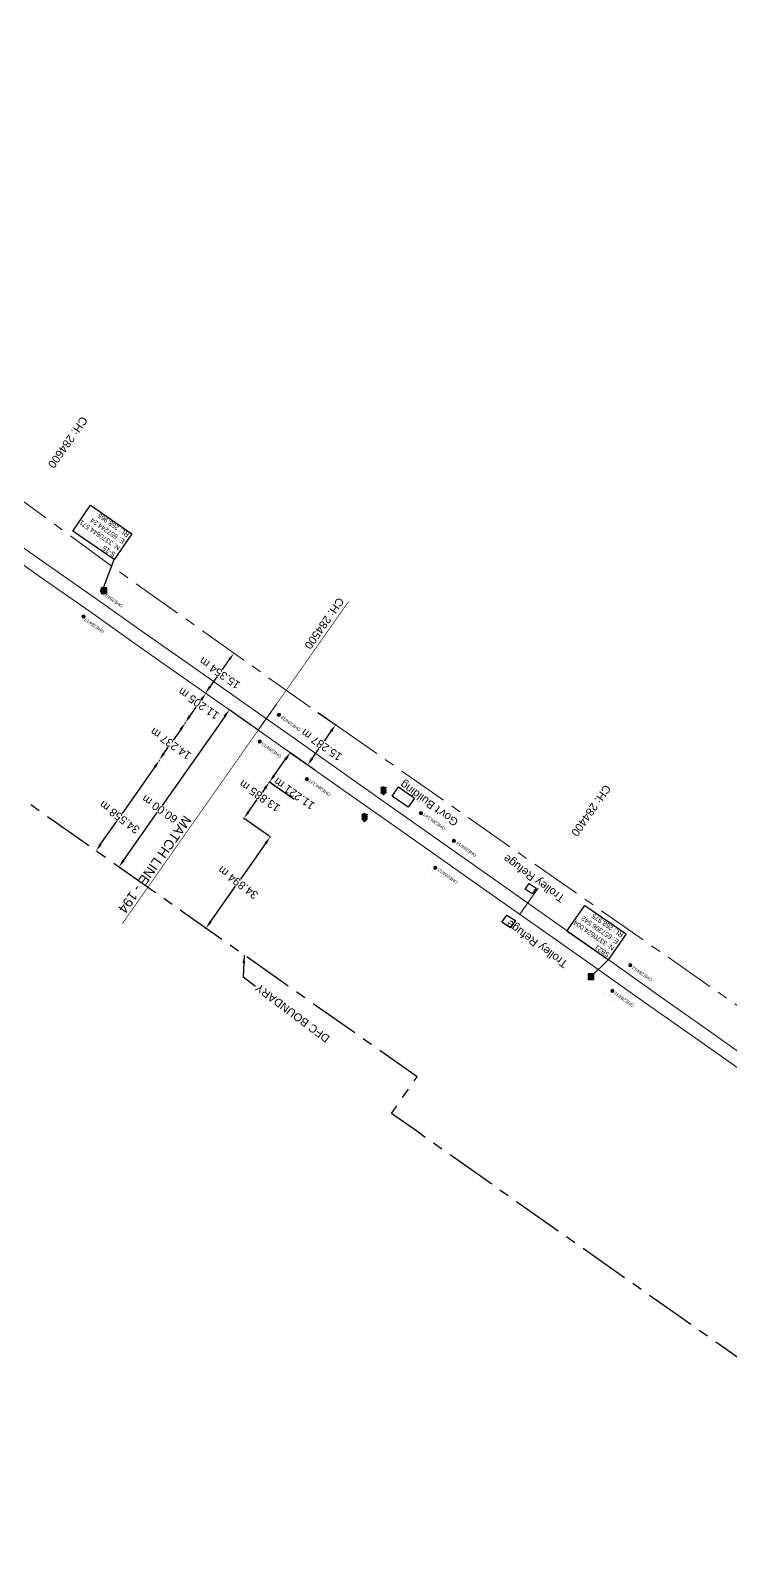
# Model space of a CAD drawing. Header units: metres. Extents: x 646303 to 662875, y 3366650 to 3378730.
# Drawn here: x 657221.2 to 657440.2, y 3370345 to 3370819.6 of the extents above; entities that cross this region are included whole.
import ezdxf
from ezdxf.enums import TextEntityAlignment as Align

# ---------------------------------------------------------------- set-up
doc = ezdxf.new("R2010")
doc.units = ezdxf.units.M
doc.header["$MEASUREMENT"] = 0
doc.header["$PDMODE"] = 3
doc.header["$PDSIZE"] = 0.5
doc.linetypes.add('CENTER', pattern=[50.8, 31.75, -6.35, 6.35, -6.35])
doc.linetypes.add('PHANTOM2', pattern=[1.25, 0.625, -0.125, 0.125, -0.125, 0.125, -0.125])
for name, color, linetype in [('Bench_Mark', 7, 'Continuous'), ('DFCC Boundary', 6, 'CENTER'), ('Dimension', 10, 'Continuous'), ('GOVT_BUILDING', 251, 'Continuous'), ('MATCH LINE', 7, 'Continuous'), ('Side Details', 251, 'Continuous'), ('SIGNAL_POST', 8, 'Continuous'), ('STYLEREMARK', 251, 'Continuous'), ('TROLLEY_STAND', 7, 'Continuous')]:
    doc.layers.add(name, color=color, linetype=linetype)
for name, color, linetype, lineweight in [('BOUNDARY DIMENTION', 10, 'Continuous', 0), ('Existing Chainage', 7, 'Continuous', 0), ('Existing IR Track', 143, 'Continuous', 0), ('Existing Railway Boundary', 7, 'CENTER', 0), ('OHE MAST', 8, 'Continuous', 0), ('OHE MAST TEXT', 8, 'Continuous', 0)]:
    doc.layers.add(name, color=color, linetype=linetype, lineweight=lineweight)
doc.styles.get("Standard").update_dxf_attribs({"font": 'arial.ttf'})
doc.styles.add('Style-Arial', font='arial.ttf')
doc.dimstyles.new('DIM', dxfattribs={"dimtxt": 2.5, "dimasz": 2.5, "dimexe": 0.18, "dimexo": 0.0625, "dimgap": 0.09, "dimtad": 0, "dimtih": 1, "dimtoh": 1, "dimdec": 3, "dimzin": 0, "dimdsep": 46, "dimtxsty": 'Standard', "dimcen": 0.09, "dimadec": 0, "dimazin": 0, "dimtfac": 1, "dimtdec": 3, "dimtofl": 0, "dimtmove": 0, "dimatfit": 3, "dimfxl": 1, "dimtolj": 1, "dimtzin": 0, "dimarcsym": 0})
doc.dimstyles.new('ISO-25', dxfattribs={"dimtxt": 2.5, "dimasz": 2.5, "dimexe": 1.25, "dimexo": 0.625, "dimtad": 1, "dimtxsty": 'Standard', "dimcen": 2.5, "dimadec": 0, "dimazin": 0, "dimtfac": 1, "dimtmove": 0, "dimatfit": 3, "dimfxl": 1, "dimarcsym": 0})

# ---------------------------------------------------------------- blocks, each defined once
blk = doc.blocks.new('SIG')
for color, points in [(1, [(-0.22, 0.42, 0.180295), (-0.01, 0.33, -0.00255), (0.01, 0.33, -0.00255), (0.02, 0.33, 0.180295), (0.23, 0.42, -0.002654), (0.25, 0.44, 0.184495), (0.33, 0.65, 1.000001), (-0.32, 0.65, 0.184495), (-0.24, 0.44, -0.002654)]), (2, [(0.23, -0.23, -0.002654), (0.25, -0.21, 0.184495), (0.33, 0.01, 1.000001), (-0.32, 0.01, 0.184495), (-0.24, -0.21, -0.002654), (-0.22, -0.23, 0.180295), (-0.01, -0.32, -0.00255), (0.01, -0.32, -0.00255), (0.02, -0.32, 0.180295)]), (3, [(0.23, -0.88, -0.002654), (0.25, -0.86, 0.184495), (0.33, -0.64, 1.000001), (-0.32, -0.64, 0.184495), (-0.24, -0.86, -0.002654), (-0.22, -0.88, 0.395599)])]:
    blk.add_hatch(color=color).paths.add_polyline_path(points)
for p, q in [((-0.31, 0.98), (-0.32, -0.9)), ((0.33, -0.9), (0.32, 0.98))]:
    blk.add_line(p, q)
for points in [[(-0.31, 0.98), (-0.81, 0.98, 0.198758), (-0.42, 0.41, 0.003814), (-0.31, 0.39, 0.003814)], [(-0.31, 0.33), (-0.81, 0.33, 0.198758), (-0.42, -0.23, 0.003727), (-0.32, -0.26, 0.003727)], [(0.32, 0.98), (0.82, 0.98, -0.198758), (0.44, 0.41, -0.003814), (0.32, 0.39, -0.003814)], [(0.32, 0.33), (0.82, 0.33, -0.198758), (0.44, -0.23, -0.003727), (0.33, -0.26, -0.003727)], [(-0.32, -0.32), (-0.81, -0.32, 0.198758), (-0.42, -0.88, 0.003639), (-0.32, -0.9)], [(0.33, -0.32), (0.82, -0.32, -0.198758), (0.44, -0.88, -0.003639), (0.33, -0.9)]]:
    blk.add_lwpolyline(points, format="xyb")
for centre, radius, start, end in [((0.01, 0.91), 0.324, 12.4049, 167.5951), ((0.01, 0.81), 0.357, 27.7578, 152.2422), ((0.01, -0.9), 0.324, 181.4572, 358.5428)]:
    blk.add_arc(centre, radius, start, end)
blk = doc.blocks.new('OHE MAST')
h = blk.add_hatch(color=256)
edge = h.paths.add_edge_path()
edge.add_arc((0, 0), 0.514, 0, 360)
at = {"const_width": 0.01, "flags": 128}
for points in [[(1.5, 3.5), (1.5, 2), (-1.5, 2), (-1.5, 3.5)], [(0, 2), (0, 0)]]:
    blk.add_lwpolyline(points, dxfattribs=at)
blk.add_circle((0, 0), 0.514)
blk = doc.blocks.new('*D1644')
at = {"layer": 'Defpoints', "color": 0, "transparency": 16777216}
for p in [(657295.98, 3370584.76), (657303.81, 3370579.26), (657295.82, 3370567.9)]:
    blk.add_point(p, dxfattribs=at)
at = {"layer": 'Dimension', "color": 0, "lineweight": -2, "transparency": 16777216}
for p, q in [((657303.75, 3370579.29), (657295.83, 3370584.87)), ((657289.43, 3370575.45), (657292.14, 3370579.3)), ((657294.54, 3370582.72), (657293.71, 3370581.54)), ((657295.77, 3370567.94), (657287.84, 3370573.51))]:
    blk.add_line(p, q, dxfattribs=at)
at = {"layer": 'Dimension', "color": 0, "transparency": 16777216}
for points in [[(657294.2, 3370582.96), (657294.88, 3370582.48), (657295.98, 3370584.76)], [(657289.09, 3370575.69), (657289.77, 3370575.21), (657287.99, 3370573.41)]]:
    blk.add_solid(points, dxfattribs=at)
at = {"layer": 'Dimension', "color": 0, "lineweight": 0, "transparency": 16777216, "insert": (657292.92, 3370580.42), "char_height": 2.5, "attachment_point": 5, "rotation": 145}
blk.add_mtext('\\A1;13.885 m', dxfattribs=at)
blk = doc.blocks.new('*D1645')
at = {"layer": 'Defpoints', "color": 0, "transparency": 16777216}
for p in [(657302.46, 3370593.92), (657310.26, 3370588.44), (657303.81, 3370579.26)]:
    blk.add_point(p, dxfattribs=at)
at = {"layer": 'Dimension', "color": 0, "lineweight": -2, "transparency": 16777216}
for p, q in [((657310.21, 3370588.47), (657302.31, 3370594.03)), ((657297.44, 3370586.79), (657301.02, 3370591.88)), ((657303.75, 3370579.29), (657295.86, 3370584.85))]:
    blk.add_line(p, q, dxfattribs=at)
at = {"layer": 'Dimension', "color": 0, "transparency": 16777216}
for points in [[(657300.68, 3370592.12), (657301.36, 3370591.64), (657302.46, 3370593.92)], [(657297.1, 3370587.03), (657297.78, 3370586.55), (657296, 3370584.74)]]:
    blk.add_solid(points, dxfattribs=at)
at = {"layer": 'Dimension', "color": 0, "lineweight": 0, "transparency": 16777216, "insert": (657303.75, 3370581.1), "char_height": 2.5, "attachment_point": 5, "rotation": 145}
blk.add_mtext('\\A1;11.221 m', dxfattribs=at)
blk = doc.blocks.new('*D1646')
at = {"layer": 'Defpoints', "color": 0, "transparency": 16777216}
for p in [(657269.66, 3370603.28), (657269.69, 3370603.26), (657261.47, 3370591.63)]:
    blk.add_point(p, dxfattribs=at)
at = {"layer": 'Dimension', "color": 0, "lineweight": -2, "transparency": 16777216}
for p, q in [((657269.71, 3370603.24), (657269.83, 3370603.15)), ((657268.25, 3370601.21), (657265.9, 3370597.88)), ((657262.93, 3370593.66), (657264.33, 3370595.64)), ((657261.52, 3370591.6), (657261.64, 3370591.51))]:
    blk.add_line(p, q, dxfattribs=at)
at = {"layer": 'Dimension', "color": 0, "transparency": 16777216}
for points in [[(657267.91, 3370601.45), (657268.59, 3370600.97), (657269.69, 3370603.26)], [(657262.59, 3370593.9), (657263.28, 3370593.42), (657261.5, 3370591.61)]]:
    blk.add_solid(points, dxfattribs=at)
at = {"layer": 'Dimension', "color": 0, "lineweight": 0, "transparency": 16777216, "insert": (657265.12, 3370596.76), "char_height": 2.5, "attachment_point": 5, "rotation": 145}
blk.add_mtext('\\A1;14.237 m', dxfattribs=at)
blk = doc.blocks.new('*D1647')
at = {"layer": 'Defpoints', "color": 0, "transparency": 16777216}
for p in [(657276.07, 3370612.47), (657276.11, 3370612.44), (657269.66, 3370603.28)]:
    blk.add_point(p, dxfattribs=at)
at = {"layer": 'Dimension', "color": 0, "lineweight": -2, "transparency": 16777216}
for p, q in [((657276.05, 3370612.48), (657275.92, 3370612.57)), ((657271.06, 3370605.35), (657273.04, 3370608.16)), ((657274.63, 3370610.42), (657274.61, 3370610.39)), ((657269.61, 3370603.31), (657269.48, 3370603.4))]:
    blk.add_line(p, q, dxfattribs=at)
at = {"layer": 'Dimension', "color": 0, "transparency": 16777216}
for points in [[(657274.29, 3370610.66), (657274.97, 3370610.18), (657276.07, 3370612.47)], [(657270.72, 3370605.59), (657271.41, 3370605.11), (657269.63, 3370603.3)]]:
    blk.add_solid(points, dxfattribs=at)
at = {"layer": 'Dimension', "color": 0, "lineweight": 0, "transparency": 16777216, "insert": (657273.83, 3370609.28), "char_height": 2.5, "attachment_point": 5, "rotation": 145}
blk.add_mtext('\\A1;11.205 m', dxfattribs=at)
blk = doc.blocks.new('*D1718')
at = {"layer": 'Defpoints', "color": 0, "linetype": 'ByBlock', "ltscale": 0.5, "transparency": 16777216}
for p in [(657311.07, 3370606.56), (657316.65, 3370602.66), (657302.31, 3370594.03)]:
    blk.add_point(p, dxfattribs=at)
at = {"layer": 'Existing Railway Boundary', "color": 0, "linetype": 'ByBlock', "lineweight": -2, "ltscale": 0.5, "transparency": 16777216}
for p, q in [((657311.12, 3370606.52), (657316.8, 3370602.55)), ((657315.22, 3370600.61), (657313.05, 3370597.51)), ((657302.36, 3370593.99), (657308.04, 3370590.02)), ((657309.32, 3370592.17), (657311.48, 3370595.27))]:
    blk.add_line(p, q, dxfattribs=at)
at = {"layer": 'Existing Railway Boundary', "color": 0, "linetype": 'ByBlock', "ltscale": 0.5, "transparency": 16777216}
for points in [[(657314.88, 3370600.84), (657315.56, 3370600.37), (657316.65, 3370602.66)], [(657308.98, 3370592.41), (657309.67, 3370591.94), (657307.89, 3370590.12)]]:
    blk.add_solid(points, dxfattribs=at)
at = {"layer": 'Existing Railway Boundary', "color": 0, "linetype": 'ByBlock', "ltscale": 0.5, "transparency": 16777216, "insert": (657312.27, 3370596.39), "char_height": 2.5, "attachment_point": 5, "rotation": 145}
blk.add_mtext('\\A1;15.287 m', dxfattribs=at)
blk = doc.blocks.new('*D1719')
at = {"layer": 'Defpoints', "color": 0, "linetype": 'ByBlock', "ltscale": 0.5, "transparency": 16777216}
for p in [(657284.87, 3370625.05), (657284.87, 3370625.05), (657275.99, 3370612.53)]:
    blk.add_point(p, dxfattribs=at)
at = {"layer": 'Existing Railway Boundary', "color": 0, "linetype": 'ByBlock', "lineweight": -2, "ltscale": 0.5, "transparency": 16777216}
for p, q in [((657283.42, 3370623.01), (657281.22, 3370619.9)), ((657284.92, 3370625.01), (657285.01, 3370624.95)), ((657277.43, 3370614.56), (657279.64, 3370617.67)), ((657276.04, 3370612.49), (657276.14, 3370612.42))]:
    blk.add_line(p, q, dxfattribs=at)
at = {"layer": 'Existing Railway Boundary', "color": 0, "linetype": 'ByBlock', "ltscale": 0.5, "transparency": 16777216}
for points in [[(657283.08, 3370623.25), (657283.76, 3370622.77), (657284.87, 3370625.05)], [(657277.09, 3370614.81), (657277.77, 3370614.32), (657275.99, 3370612.53)]]:
    blk.add_solid(points, dxfattribs=at)
at = {"layer": 'Existing Railway Boundary', "color": 0, "linetype": 'ByBlock', "ltscale": 0.5, "transparency": 16777216, "insert": (657280.43, 3370618.79), "char_height": 2.5, "attachment_point": 5, "rotation": 145}
blk.add_mtext('\\A1;15.354 m', dxfattribs=at)
blk = doc.blocks.new('*D1461')
at = {"layer": 'BOUNDARY DIMENTION', "color": 0, "lineweight": -2, "transparency": 16777216}
for p, q in [((662244.85, 3367095.44), (662244.16, 3367095.87)), ((662242.98, 3367093.66), (662239.54, 3367088.19)), ((662233.82, 3367079.1), (662238.08, 3367085.88)), ((662233.03, 3367076.64), (662232.33, 3367077.07))]:
    blk.add_line(p, q, dxfattribs=at)
at = {"layer": 'BOUNDARY DIMENTION', "color": 0, "transparency": 16777216}
for points in [[(662242.62, 3367093.88), (662243.33, 3367093.44), (662244.31, 3367095.78)], [(662233.46, 3367079.32), (662234.17, 3367078.87), (662232.49, 3367076.98)]]:
    blk.add_solid(points, dxfattribs=at)
at = {"layer": 'Defpoints', "color": 0, "linetype": 'Continuous', "ltscale": 0.5, "transparency": 16777216}
for p in [(647418.1, 3377902.15), (647420.31, 3377900.52), (647398.68, 3377871.33)]:
    blk.add_point(p, dxfattribs=at)
at = {"layer": 'Defpoints', "color": 0, "transparency": 16777216}
for p in [(662244.31, 3367095.78), (662244.9, 3367095.41), (662233.08, 3367076.61)]:
    blk.add_point(p, dxfattribs=at)
at = {"layer": 'DFCC Boundary', "color": 0, "linetype": 'Continuous', "lineweight": -2, "ltscale": 0.5, "transparency": 16777216}
for p, q in [((647420.26, 3377900.55), (647417.96, 3377902.26)), ((647416.61, 3377900.14), (647413.17, 3377895.5)), ((647397.96, 3377874.97), (647411.54, 3377893.3)), ((647398.63, 3377871.36), (647396.32, 3377873.07))]:
    blk.add_line(p, q, dxfattribs=at)
at = {"layer": 'DFCC Boundary', "color": 0, "linetype": 'Continuous', "ltscale": 0.5, "transparency": 16777216}
for points in [[(647416.28, 3377900.39), (647416.95, 3377899.9), (647418.1, 3377902.15)], [(647397.62, 3377875.22), (647398.29, 3377874.72), (647396.47, 3377872.96)]]:
    blk.add_solid(points, dxfattribs=at)
at = {"layer": 'BOUNDARY DIMENTION', "color": 0, "transparency": 16777216, "insert": (662238.81, 3367087.03), "char_height": 2.5, "attachment_point": 5, "rotation": 145}
blk.add_mtext('\\A1;22.208 m', dxfattribs=at)
at = {"layer": 'DFCC Boundary', "color": 0, "linetype": 'Continuous', "ltscale": 0.5, "transparency": 16777216, "insert": (647412.36, 3377894.4), "char_height": 2.5, "attachment_point": 5, "rotation": 145}
blk.add_mtext('\\A1;36.332 m', dxfattribs=at)
blk = doc.blocks.new('*D1462')
at = {"layer": 'BOUNDARY DIMENTION', "color": 0, "lineweight": -2, "transparency": 16777216}
for p, q in [((662549.11, 3366886.35), (662541.43, 3366875.79)), ((662551.8, 3366887.49), (662550.44, 3366888.48)), ((662534.84, 3366866.73), (662539.82, 3366873.58)), ((662534.58, 3366863.83), (662533.22, 3366864.82))]:
    blk.add_line(p, q, dxfattribs=at)
at = {"layer": 'BOUNDARY DIMENTION', "color": 0, "transparency": 16777216}
for points in [[(662548.78, 3366886.6), (662549.45, 3366886.11), (662550.58, 3366888.38)], [(662534.5, 3366866.98), (662535.18, 3366866.49), (662533.37, 3366864.71)]]:
    blk.add_solid(points, dxfattribs=at)
at = {"layer": 'Defpoints', "color": 0, "linetype": 'Continuous', "ltscale": 0.5, "transparency": 16777216}
for p in [(647247.45, 3378028.49), (647249.19, 3378027.21), (647225.93, 3377999.21)]:
    blk.add_point(p, dxfattribs=at)
at = {"layer": 'Defpoints', "color": 0, "transparency": 16777216}
for p in [(662551.85, 3366887.45), (662533.37, 3366864.71), (662534.63, 3366863.79)]:
    blk.add_point(p, dxfattribs=at)
at = {"layer": 'DFCC Boundary', "color": 0, "linetype": 'Continuous', "lineweight": -2, "ltscale": 0.5, "transparency": 16777216}
for p, q in [((647247.71, 3378025.19), (647242.02, 3378017.45)), ((647247.5, 3378028.45), (647249.34, 3378027.1)), ((647229.16, 3377999.94), (647240.4, 3378015.24)), ((647225.98, 3377999.17), (647227.82, 3377997.82))]:
    blk.add_line(p, q, dxfattribs=at)
at = {"layer": 'DFCC Boundary', "color": 0, "linetype": 'Continuous', "ltscale": 0.5, "transparency": 16777216}
for points in [[(647247.37, 3378025.44), (647248.05, 3378024.94), (647249.19, 3378027.21)], [(647228.82, 3378000.19), (647229.49, 3377999.7), (647227.68, 3377997.93)]]:
    blk.add_solid(points, dxfattribs=at)
at = {"layer": 'BOUNDARY DIMENTION', "color": 0, "transparency": 16777216, "insert": (662540.62, 3366874.68), "char_height": 2.5, "attachment_point": 5, "rotation": 145}
blk.add_mtext('\\A1;29.264 m', dxfattribs=at)
at = {"layer": 'DFCC Boundary', "color": 0, "linetype": 'Continuous', "ltscale": 0.5, "transparency": 16777216, "insert": (647241.21, 3378016.35), "char_height": 2.5, "attachment_point": 5, "rotation": 145}
blk.add_mtext('\\A1;36.332 m', dxfattribs=at)
blk = doc.blocks.new('*D1463')
at = {"layer": 'BOUNDARY DIMENTION', "color": 0, "lineweight": -2, "transparency": 16777216}
for p, q in [((662172.2, 3367138.17), (662169.01, 3367133.1)), ((662172.51, 3367140.93), (662173.68, 3367140.19)), ((662164.89, 3367126.55), (662167.55, 3367130.78)), ((662162.55, 3367125.07), (662163.71, 3367124.34))]:
    blk.add_line(p, q, dxfattribs=at)
at = {"layer": 'BOUNDARY DIMENTION', "color": 0, "transparency": 16777216}
for points in [[(662171.85, 3367138.39), (662172.55, 3367137.95), (662173.53, 3367140.29)], [(662164.54, 3367126.77), (662165.24, 3367126.33), (662163.56, 3367124.44)]]:
    blk.add_solid(points, dxfattribs=at)
at = {"layer": 'Defpoints', "color": 0, "linetype": 'Continuous', "ltscale": 0.5, "transparency": 16777216}
for p in [(647211.24, 3378055.28), (647211.52, 3378055.08), (647189.88, 3378025.9)]:
    blk.add_point(p, dxfattribs=at)
at = {"layer": 'Defpoints', "color": 0, "transparency": 16777216}
for p in [(662172.46, 3367140.96), (662173.53, 3367140.29), (662162.49, 3367125.11)]:
    blk.add_point(p, dxfattribs=at)
at = {"layer": 'DFCC Boundary', "color": 0, "linetype": 'Continuous', "lineweight": -2, "ltscale": 0.5, "transparency": 16777216}
for p, q in [((647211.47, 3378055.12), (647211.1, 3378055.39)), ((647191.09, 3378028.11), (647206.55, 3378048.96)), ((647209.75, 3378053.28), (647208.18, 3378051.16)), ((647189.83, 3378025.93), (647189.46, 3378026.21))]:
    blk.add_line(p, q, dxfattribs=at)
at = {"layer": 'DFCC Boundary', "color": 0, "linetype": 'Continuous', "ltscale": 0.5, "transparency": 16777216}
for points in [[(647209.42, 3378053.52), (647210.09, 3378053.03), (647211.24, 3378055.28)], [(647190.76, 3378028.36), (647191.43, 3378027.86), (647189.6, 3378026.1)]]:
    blk.add_solid(points, dxfattribs=at)
at = {"layer": 'BOUNDARY DIMENTION', "color": 0, "transparency": 16777216, "insert": (662168.28, 3367131.94), "char_height": 2.5, "attachment_point": 5, "rotation": 145}
blk.add_mtext('\\A1;18.726 m', dxfattribs=at)
at = {"layer": 'DFCC Boundary', "color": 0, "linetype": 'Continuous', "ltscale": 0.5, "transparency": 16777216, "insert": (647207.37, 3378050.06), "char_height": 2.5, "attachment_point": 5, "rotation": 145}
blk.add_mtext('\\A1;36.332 m', dxfattribs=at)
blk = doc.blocks.new('*D1904')
at = {"layer": 'BOUNDARY DIMENTION', "color": 0, "lineweight": -2, "transparency": 16777216}
for p, q in [((657294.77, 3370565.58), (657286.96, 3370554.47)), ((657295.87, 3370567.86), (657296.35, 3370567.52)), ((657277.57, 3370541.13), (657285.38, 3370552.24)), ((657275.8, 3370539.32), (657276.28, 3370538.98))]:
    blk.add_line(p, q, dxfattribs=at)
at = {"layer": 'BOUNDARY DIMENTION', "color": 0, "transparency": 16777216}
for points in [[(657294.43, 3370565.82), (657295.11, 3370565.34), (657296.21, 3370567.63)], [(657277.23, 3370541.37), (657277.91, 3370540.89), (657276.13, 3370539.08)]]:
    blk.add_solid(points, dxfattribs=at)
at = {"layer": 'Defpoints', "color": 0, "transparency": 16777216}
for p in [(657295.82, 3370567.9), (657275.74, 3370539.36), (657276.13, 3370539.08)]:
    blk.add_point(p, dxfattribs=at)
at = {"layer": 'BOUNDARY DIMENTION', "color": 0, "transparency": 16777216, "insert": (657286.17, 3370553.36), "char_height": 2.5, "attachment_point": 5, "rotation": 143}
blk.add_mtext('\\A1;34.894 m', dxfattribs=at)
blk = doc.blocks.new('*D1905')
at = {"layer": 'BOUNDARY DIMENTION', "color": 0, "lineweight": -2, "transparency": 16777216}
for p, q in [((657260.16, 3370589.5), (657249.9, 3370574.9)), ((657261.52, 3370591.6), (657261.75, 3370591.44)), ((657243.16, 3370565.31), (657248.33, 3370572.66)), ((657241.65, 3370563.32), (657241.87, 3370563.16))]:
    blk.add_line(p, q, dxfattribs=at)
at = {"layer": 'BOUNDARY DIMENTION', "color": 0, "transparency": 16777216}
for points in [[(657259.82, 3370589.74), (657260.5, 3370589.26), (657261.6, 3370591.54)], [(657242.82, 3370565.55), (657243.51, 3370565.07), (657241.73, 3370563.27)]]:
    blk.add_solid(points, dxfattribs=at)
at = {"layer": 'Defpoints', "color": 0, "transparency": 16777216}
for p in [(657261.47, 3370591.63), (657241.6, 3370563.36), (657241.73, 3370563.27)]:
    blk.add_point(p, dxfattribs=at)
at = {"layer": 'BOUNDARY DIMENTION', "color": 0, "transparency": 16777216, "insert": (657249.11, 3370573.78), "char_height": 2.5, "attachment_point": 5, "rotation": 143}
blk.add_mtext('\\A1;34.558 m', dxfattribs=at)
blk = doc.blocks.new('*D1883')
at = {"layer": 'Defpoints', "color": 0, "linetype": 'Continuous', "ltscale": 0.5, "transparency": 16777216}
for p in [(657283.42, 3370607.3), (657292.45, 3370600.95), (657257.95, 3370551.86)]:
    blk.add_point(p, dxfattribs=at)
at = {"layer": 'DFCC Boundary', "color": 0, "linetype": 'Continuous', "lineweight": -2, "ltscale": 0.5, "transparency": 16777216}
for p, q in [((657292.4, 3370600.99), (657283.27, 3370607.41)), ((657281.98, 3370605.26), (657262.45, 3370577.47)), ((657250.35, 3370560.26), (657260.88, 3370575.24)), ((657257.9, 3370551.9), (657248.77, 3370558.32))]:
    blk.add_line(p, q, dxfattribs=at)
at = {"layer": 'DFCC Boundary', "color": 0, "linetype": 'Continuous', "ltscale": 0.5, "transparency": 16777216}
for points in [[(657281.64, 3370605.5), (657282.32, 3370605.02), (657283.42, 3370607.3)], [(657250.01, 3370560.5), (657250.7, 3370560.02), (657248.92, 3370558.22)]]:
    blk.add_solid(points, dxfattribs=at)
at = {"layer": 'DFCC Boundary', "color": 0, "linetype": 'Continuous', "ltscale": 0.5, "transparency": 16777216, "insert": (657261.67, 3370576.35), "char_height": 2.5, "attachment_point": 5, "rotation": 145}
blk.add_mtext('\\A1;60.00 m', dxfattribs=at)
blk = doc.blocks.new('BM')
blk.add_hatch(color=256).paths.add_polyline_path([(-0.88, 0.88), (-0.88, -0.88), (0.88, -0.88), (0.88, 0.88)])
for p, q in [((0.88, 0.88), (-0.88, 0.88)), ((-0.88, 0.88), (-0.88, -0.88)), ((0.88, -0.88), (0.88, 0.88)), ((-0.88, -0.88), (0.88, -0.88))]:
    blk.add_line(p, q)

msp = doc.modelspace()

# ---------------------------------------------------------------- linework, layer by layer
at = {"layer": 'DFCC Boundary', "ltscale": 0.5, "flags": 128}
msp.add_lwpolyline([(662565.6431, 3366842.0459), (662548.217, 3366854.2838), (662532.9064, 3366864.9999), (662517.5595, 3366875.7415), (662503.9915, 3366885.2805), (662490.4749, 3366894.7833), (662474.3945, 3366906.0736), (662458.24, 3366917.4159), (662441.4584, 3366929.1606), (662424.5366, 3366941.0035), (662407.7649, 3366952.7786), (662401.9048, 3366956.8928), (662320.9687, 3367015.5234), (662173.0911, 3367118.297), (662018.0169, 3367217.942), (662022.9408, 3367225.2355), (661945.6773, 3367280.5926), (661744.5178, 3367412.7853), (661728.4159, 3367389.8783), (661409.5023, 3367613.7762), (661431.3001, 3367645.1669), (661427.7408, 3367647.6718), (661418.8583, 3367653.9104), (661409.9095, 3367660.1956), (661395.2505, 3367670.5394), (661384.8196, 3367677.9127), (661375.1078, 3367684.7268), (661367.5374, 3367690.0517), (661358.0886, 3367696.6907), (661348.6239, 3367703.3322), (661344.5162, 3367706.2202), (661344.9668, 3367706.8618), (661335.3627, 3367713.6144), (661327.3851, 3367719.2077), (661318.2791, 3367725.5812), (661309.8813, 3367731.4842), (661284.4315, 3367749.4044), (661267.3402, 3367761.4491), (661243.4783, 3367778.4888), (661216.7453, 3367741.0546), (661213.241, 3367743.5572), (661195.5836, 3367756.6071), (661177.9702, 3367769.626), (661156.4467, 3367785.8356), (661148.0607, 3367792.1995), (661133.6905, 3367803.0041), (661119.5191, 3367813.6733), (661105.6946, 3367823.9215), (661093.9054, 3367832.6241), (661077.5228, 3367844.5054), (661061.2799, 3367856.285), (661045.32, 3367867.5775), (661029.0726, 3367879.0734), (661013.2584, 3367890.1762), (660997.2782, 3367901.3956), (660980.9788, 3367912.8451), (660964.6327, 3367924.3276), (660947.3461, 3367936.4864), (660930.1333, 3367948.5934), (660912.5707, 3367960.9093), (660894.9306, 3367973.2796), (660877.6422, 3367985.4277), (660860.2634, 3367997.6393), (660842.9781, 3368009.8166), (660825.4983, 3368022.131), (660811.339, 3368032.2028), (660797.4119, 3368042.1094), (660782.5128, 3368052.5993), (660767.4808, 3368063.1827), (660751.0012, 3368074.7254), (660734.3125, 3368086.4147), (660719.3275, 3368096.9585), (660704.3795, 3368107.4761), (660688.7093, 3368118.477), (660672.9397, 3368129.5475), (660655.797, 3368141.5941), (660638.5652, 3368153.7032), (660622.8618, 3368164.7374), (660607.1396, 3368175.7847), (660591.9852, 3368186.3839), (660576.7315, 3368197.0526), (660560.3095, 3368208.6108), (660544.116, 3368220.0082), (660528.3397, 3368231.0748), (660512.5414, 3368242.1568), (660497.4509, 3368252.7533), (660482.4222, 3368263.3065), (660466.968, 3368274.1704), (660451.6169, 3368284.9618), (660435.5277, 3368296.2674), (660419.4587, 3368307.5588), (660403.2343, 3368318.9753), (660387.0692, 3368330.3501), (660371.9016, 3368340.9863), (660362.0092, 3368347.9233), (660341.7308, 3368362.192), (660326.8725, 3368372.6492), (660312.0627, 3368383.0453), (660297.0115, 3368393.6109), (660281.2321, 3368404.7091), (660265.4328, 3368415.8212), (660253.8818, 3368423.9326), (660242.0763, 3368432.2231), (660226.6332, 3368443.1155), (660211.0272, 3368454.1226), (660195.2302, 3368465.2236), (660179.3654, 3368476.3723), (660162.5154, 3368488.1794), (660145.4635, 3368500.1281), (660129.3603, 3368511.4565), (660113.1961, 3368522.8278), (660097.2382, 3368534.0507), (660081.2523, 3368545.2932), (660064.458, 3368557.1251), (660047.7677, 3368568.8837), (660032.4691, 3368579.6352), (660017.2758, 3368590.3126), (660000.1632, 3368602.3052), (659983.0731, 3368614.282), (659967.2319, 3368625.4031), (659951.3427, 3368636.5582), (659932.0647, 3368650.1756), (659913.1258, 3368663.5536), (659898.2493, 3368674.0163), (659881.7667, 3368685.6055), (659866.0047, 3368696.7435), (659850.3373, 3368707.8146), (659834.6333, 3368718.8575), (659818.6461, 3368730.0995), (659804.3398, 3368740.181), (659789.9481, 3368750.3227), (659772.9194, 3368762.3136), (659755.8766, 3368774.3145), (659741.0752, 3368784.7603), (659726.3396, 3368795.1596), (659712.011, 3368805.2432), (659697.6029, 3368815.3827), (659684.3535, 3368824.7302), (659671.1528, 3368834.0432), (659654.2885, 3368845.8933), (659636.8714, 3368858.1319), (659622.1467, 3368868.7872), (659608.2832, 3368878.8192), (659592.7424, 3368889.7844), (659576.9096, 3368900.9551), (659562.5868, 3368911.0537), (659553.5917, 3368917.3959), (659534.7433, 3368930.6917), (659521.2685, 3368940.2021), (659508.0292, 3368949.5538), (659494.8098, 3368958.8914), (659481.3273, 3368968.4018), (659467.9498, 3368977.8382), (659454.4923, 3368987.2582), (659440.7837, 3368996.854), (659425.5597, 3369007.614), (659410.0492, 3369018.5753), (659397.5675, 3369027.3641), (659384.5623, 3369036.5214), (659370.5054, 3369046.4276), (659356.4132, 3369056.3585), (659342.3201, 3369066.3092), (659331.8447, 3369073.7055), (659314.7098, 3369085.825), (659301.2296, 3369095.3614), (659287.1805, 3369105.2924), (659273.0852, 3369115.2561), (659259.8762, 3369124.5882), (659246.575, 3369133.9855), (659233.3676, 3369143.319), (659220.1207, 3369152.6803), (659206.3404, 3369162.3938), (659192.4106, 3369172.2127), (659178.3672, 3369182.1367), (659164.3785, 3369192.022), (659162.9385, 3369193.0388), (659183.6795, 3369222.4635), (659172.119, 3369230.6258), (659159.1298, 3369239.7969), (659148.6068, 3369247.2055), (659138.0069, 3369254.6684), (659119.1994, 3369267.9214), (659100.365, 3369281.1933), (659085.533, 3369291.6533), (659070.676, 3369302.1309), (659061.4534, 3369308.6334), (659052.1019, 3369315.2268), (659038.8969, 3369324.5617), (659025.7603, 3369333.8483), (659012.2746, 3369343.3047), (659000.2935, 3369351.7058), (658985.7542, 3369361.9126), (658972.701, 3369371.0824), (658959.9309, 3369380.1093), (658947.2513, 3369389.0721), (658932.3759, 3369399.5827), (658921.8345, 3369407.031), (658905.9406, 3369418.2511), (658894.3687, 3369426.4196), (658881.1048, 3369435.7663), (658867.8714, 3369445.0915), (658853.3089, 3369455.3761), (658838.9326, 3369465.5292), (658823.5657, 3369476.1988), (658807.8953, 3369487.0791), (658792.9935, 3369497.6726), (658789.1301, 3369500.4191), (658764.5252, 3369517.7675), (658750.6615, 3369527.5465), (658735.8772, 3369537.9899), (658721.0329, 3369548.4756), (658706.8044, 3369558.4963), (658692.4812, 3369568.5836), (658679.0099, 3369578.0951), (658665.5152, 3369587.6232), (658651.2818, 3369597.6569), (658636.9905, 3369607.7316), (658622.1701, 3369618.1873), (658607.4224, 3369628.5918), (658593.6263, 3369638.3112), (658579.8399, 3369648.0238), (658566.1309, 3369657.6871), (658552.3621, 3369667.3926), (658537.8692, 3369677.626), (658523.3279, 3369687.8934), (658509.6438, 3369697.5459), (658495.8531, 3369707.2734), (658481.9269, 3369717.1048), (658467.9459, 3369726.9748), (658454.4251, 3369736.5125), (658440.9599, 3369746.011), (658427.1565, 3369755.7285), (658413.3787, 3369765.428), (658398.646, 3369775.8103), (658383.9067, 3369786.1972), (658371.4552, 3369794.9743), (658359.0483, 3369803.72), (658345.546, 3369813.2195), (658332.0048, 3369822.7464), (658318.5168, 3369832.2514), (658305.0219, 3369841.7615), (658291.2617, 3369851.4373), (658277.4987, 3369861.115), (658264.1625, 3369870.4871), (658250.7424, 3369879.918), (658237.5823, 3369889.1736), (658224.3865, 3369898.4543), (658209.4318, 3369909.0033), (658194.5636, 3369919.4914), (658180.151, 3369929.6325), (658165.7287, 3369939.7804), (658156.9292, 3369945.9856), (658133.9487, 3369962.1448), (658109.9616, 3369979.0407), (658086.1386, 3369995.8212), (658069.4823, 3370007.553), (658052.6981, 3370019.3752), (658033.9581, 3370032.6043), (658015.0826, 3370045.9289), (657994.939, 3370060.1316), (657974.6985, 3370074.4026), (657960.2252, 3370084.5842), (657945.643, 3370094.8424), (657928.629, 3370106.7917), (657911.5911, 3370118.7415), (657890.9691, 3370133.2895), (657870.7134, 3370147.5792), (657850.3966, 3370161.8284), (657830.1146, 3370176.0529), (657812.1714, 3370188.7253), (657794.2418, 3370201.388), (657775.9501, 3370214.2546), (657757.6685, 3370227.1142), (657736.4935, 3370242.019), (657715.8063, 3370256.5806), (657697.09, 3370269.7238), (657676.8418, 3370283.9453), (657670.0518, 3370288.7482), (657661.5164, 3370294.7857), (657642.367, 3370308.2307), (657623.1765, 3370321.7045), (657605.0199, 3370334.4839), (657586.8248, 3370347.2905), (657568.2781, 3370360.3555), (657549.69, 3370373.4497), (657534.1551, 3370384.3835), (657518.595, 3370395.335), (657503.5822, 3370405.9238), (657488.6113, 3370416.483), (657477.4694, 3370424.3177), (657456.7199, 3370394.899), (657452.1854, 3370398.0875), (657436.4649, 3370409.1418), (657420.2829, 3370420.542), (657404.1975, 3370431.8742), (657387.5582, 3370443.5761), (657370.8643, 3370455.3165), (657356.3586, 3370465.5498), (657342.0257, 3370475.6612), (657334.1018, 3370481.2282), (657342.1648, 3370492.6732), (657327.3432, 3370503.0861), (657304.5869, 3370519.0736), (657286.4992, 3370531.7939), (657268.5013, 3370544.451), (657251.4778, 3370556.4153), (657234.5183, 3370568.3346), (657219.7856, 3370578.7204), (657205.1604, 3370589.0304), (657189.9505, 3370599.7163), (657174.7446, 3370610.3994), (657157.229, 3370622.7139), (657139.8436, 3370634.9368), (657122.2775, 3370647.282), (657104.8724, 3370659.514), (657088.6726, 3370670.9041), (657072.3463, 3370682.3832), (657052.4463, 3370696.3561), (657032.2468, 3370710.5392), (657017.2111, 3370721.1335), (657002.3465, 3370731.6074), (656985.5169, 3370743.3847), (656968.6279, 3370755.2036), (656952.6202, 3370766.4469), (656936.5129, 3370777.7603), (656917.7376, 3370790.961), (656898.7021, 3370804.3447), (656880.5471, 3370817.1216), (656862.3859, 3370829.9029), (656845.3825, 3370841.8619), (656828.6857, 3370853.6052), (656810.2968, 3370866.5434), (656792.0928, 3370879.3517), (656770.106, 3370894.8035), (656748.097, 3370910.271), (656728.4902, 3370924.0664), (656709.0221, 3370937.7643), (656692.8289, 3370949.1481), (656676.4723, 3370960.6469), (656657.4402, 3370974.0598), (656638.281, 3370987.5622), (656621.3401, 3370999.4861), (656604.5392, 3371011.3113), (656585.7485, 3371024.5046), (656566.9099, 3371037.7317), (656537.298, 3371058.585), (656532.701, 3371052.0376), (656368.7794, 3371159.4659), (656280.7288, 3371198.5806), (656189.7218, 3371230.5142), (656096.9021, 3371265.9123), (656004.8733, 3371310.8246), (655917.3616, 3371369.3401), (655838.0052, 3371438.656), (655768.8371, 3371518.5854), (655712.6719, 3371608.6179), (655647.9895, 3371736.3311)], dxfattribs=at)
at = {"layer": 'Existing Chainage', "color": 0, "linetype": 'Continuous', "lineweight": 13, "flags": 128}
for points in [[(657298.2042, 3370609.1344), (657292.4542, 3370600.9529)], [(657380.0145, 3370551.6302), (657374.2659, 3370543.4477)]]:
    msp.add_lwpolyline(points, dxfattribs=at)
at = {"layer": 'Existing IR Track', "flags": 128}
for points in [[(657209.253, 3370659.4827), (657224.4426, 3370648.811), (657239.6917, 3370638.0976), (657254.3559, 3370627.7601), (657269.0537, 3370617.399), (657285.9781, 3370605.5043), (657303.0016, 3370593.54), (657321.0141, 3370580.8726), (657339.1018, 3370568.1523), (657361.835, 3370552.1811), (657384.6246, 3370536.1702), (657399.0164, 3370526.0172), (657413.4778, 3370515.8152), (657430.1273, 3370504.1061), (657446.7665, 3370492.4042)], [(657212.1504, 3370662.8069), (657226.8746, 3370652.4448), (657242.0701, 3370641.7509), (657256.803, 3370631.4092), (657272.0522, 3370620.7049), (657288.4336, 3370609.1716), (657305.4324, 3370597.2035), (657323.4375, 3370584.4945), (657341.7616, 3370571.5604), (657364.2432, 3370555.7753), (657387.325, 3370539.5689), (657401.4134, 3370529.5974), (657418.1548, 3370517.7482), (657432.4947, 3370507.6417), (657449.09, 3370495.9456)]]:
    msp.add_lwpolyline(points, dxfattribs=at)
at = {"layer": 'Existing Railway Boundary', "ltscale": 0.5, "flags": 128}
msp.add_lwpolyline([(655695.3663, 3371793.5754), (655711.513, 3371783.725), (655837.338, 3371666.516), (655896.664, 3371625.403), (655948.651, 3371583.092), (656061.421, 3371499.73), (656120.179, 3371458.709), (656118.6808, 3371456.563), (656134.1953, 3371445.8056), (656188.091, 3371409.1919), (656258.3483, 3371360.6965), (656306.8076, 3371328.3967), (656307.819, 3371318.333), (656341.8204, 3371294.614), (656352.8104, 3371286.9291), (656353.0349, 3371293.9581), (656399.4885, 3371257.2079), (656467.3874, 3371205.4259), (656519.3943, 3371165.6705), (656561.1332, 3371134.4643), (656696.879, 3371057.135), (656765.103, 3370991.786), (657190.218, 3370693.611), (657248.163, 3370651.07), (657303.369, 3370611.936), (657357.203, 3370574.315), (657469.447, 3370495.885), (657520.561, 3370458.991), (657571.453, 3370422.647), (657746.082, 3370302.773), (657804.987, 3370261.127), (657862.698, 3370218.121), (657973.403, 3370140.319), (658020.448, 3370106.576)], dxfattribs=at)
at = {"layer": 'GOVT_BUILDING', "linetype": 'Continuous'}
msp.add_polyline3d([(657341.354, 3370579.746, 269.629), (657339.297, 3370576.886, 269.464), (657334.315, 3370580.364, 270.128), (657336.3743, 3370583.2271, 270.128)], close=True, dxfattribs=at)
at = {"layer": 'MATCH LINE', "linetype": 'PHANTOM2', "ltscale": 15, "const_width": 0.2}
msp.add_lwpolyline([(657320.6465, 3370641.0666), (657249.9566, 3370540.4847)], dxfattribs=at)
at = {"layer": 'STYLEREMARK'}
for p, q in [((657243.9098, 3370644.9369), (657247.4398, 3370654.2819)), ((657396.542, 3370524.004), (657401.9209, 3370529.239, -0.0355))]:
    msp.add_line(p, q, dxfattribs=at)
at = {"layer": 'STYLEREMARK', "linetype": 'Continuous'}
msp.add_lwpolyline([(657234.5179, 3370663.1779), (657240.075, 3370671.2499), (657252.9969, 3370662.354), (657247.4398, 3370654.2819)], close=True, dxfattribs=at)
at = {"layer": 'STYLEREMARK', "linetype": 'Continuous', "elevation": -0.0355}
msp.add_lwpolyline([(657388.999, 3370538.135), (657394.5561, 3370546.2071), (657407.478, 3370537.3111), (657401.9209, 3370529.239)], close=True, dxfattribs=at)
at = {"layer": 'TROLLEY_STAND', "linetype": 'Continuous'}
for points in [[(657377.206, 3370553.09, 269.897), (657379.414, 3370551.626, 269.899), (657378.122, 3370549.819, 269.805), (657375.914, 3370551.283, 269.805)], [(657372.866, 3370541.46, 269.78), (657371.332, 3370539.269, 269.883), (657368.672, 3370541.01, 269.849), (657370.2071, 3370543.2026, 269.849)]]:
    msp.add_polyline3d(points, close=True, dxfattribs=at)

# ---------------------------------------------------------------- block references
at = {"layer": 'Bench_Mark'}
for p in [(657244.2397, 3370644.5567, 268.9741), (657396.5417, 3370523.9897, 268.9741)]:
    msp.add_blockref('BM', p, dxfattribs=at)
at = {"layer": 'OHE MAST', "color": 2, "rotation": 143.3908318566117}
for p in [(657243.603, 3370644.524), (657237.879, 3370636.465), (657298.931, 3370605.77), (657292.931, 3370597.415), (657307.686, 3370585.7), (657343.339, 3370575.017), (657353.663, 3370566.378), (657347.834, 3370557.966), (657408.801, 3370527.516), (657403.179, 3370519.493)]:
    msp.add_blockref('OHE MAST', p, dxfattribs=at)
at = {"layer": 'SIGNAL_POST', "linetype": 'Continuous'}
for p in [(657331.617, 3370582.031, 269.588), (657325.715, 3370573.663, 269.59)]:
    msp.add_blockref('SIG', p, dxfattribs=at)

# ---------------------------------------------------------------- texts
at = {"layer": 'DFCC Boundary', "linetype": 'Continuous', "ltscale": 5}
msp.add_text('DFC BOUNDARY', height=2.5, rotation=143.059917, dxfattribs=at).set_placement((657315.0876, 3370505.1554))
at = {"layer": 'Existing Chainage', "color": 0, "linetype": 'Continuous', "lineweight": 0, "char_height": 2.5, "attachment_point": 6, "line_spacing_factor": 0.6, "style": 'Style-Arial'}
for s, insert, rotation in [('CH: 284600', (657227.5705, 3370683.2773), 234.909527), ('CH: 284500', (657307.7816, 3370626.7244), 234.900097), ('CH: 284400', (657391.1709, 3370568.2348), 234.910008)]:
    msp.add_mtext(s, dxfattribs=dict(at, insert=insert, rotation=rotation))
at = {"layer": 'MATCH LINE', "linetype": 'Continuous'}
msp.add_text('MATCH LINE - 194', height=3, rotation=234.693137, dxfattribs=at).set_placement((657269.3428, 3370574.6159))
at = {"layer": 'OHE MAST TEXT'}
for s, p in [('OHE284/18', (657246.9358, 3370641.6632)), ('OHE284/17', (657241.2118, 3370633.6042)), ('OHE284/16', (657302.5945, 3370603.0488)), ('OHE284/15', (657296.5945, 3370594.6938)), ('OHE284.13T', (657311.6227, 3370583.0141)), ('OHE284.14T', (657347.4713, 3370572.3984)), ('OHE284/14', (657357.5302, 3370563.7875)), ('OHE284/13', (657351.7012, 3370555.3755)), ('OHE284/12', (657412.4577, 3370524.9003)), ('OHE284/11', (657406.8357, 3370516.8773))]:
    msp.add_text(s, height=1, rotation=145, dxfattribs=at).set_placement(p, align=Align.MIDDLE_CENTER)
at = {"layer": 'Side Details'}
msp.add_text("Gov't Building", height=2.5, rotation=144.100313, dxfattribs=at).set_placement((657345.8584, 3370578.0489), align=Align.MIDDLE_CENTER)
for p in [(657388.5533, 3370548.939), (657389.5011, 3370528.4958)]:
    msp.add_text('Trolley Refuge', height=2.5, rotation=144.100313, dxfattribs=at).set_placement(p)
at = {"layer": 'STYLEREMARK', "linetype": 'Continuous', "char_height": 1.5, "width": 25.715213, "attachment_point": 2, "rotation": 145.455006}
for s, insert in [('\\pxql;S-15\\PN: 3370644.571\\PE: 657244.24\\PRL: 268.965', (657236.6096, 3370662.2517, -397.8593)), ('\\pxql;SB21\\PN: 3370524.004\\PE: 657396.542\\PRL: 268.975', (657391.0907, 3370537.2088, -397.8948))]:
    msp.add_mtext(s, dxfattribs=dict(at, insert=insert))

# ---------------------------------------------------------------- dimensions: what is measured, and where the dimension line sits
at = {"layer": 'BOUNDARY DIMENTION'}
for base, p1, p2, angle, picture, middle, turn in [((662173.529, 3367140.2883), (662162.4923, 3367125.1074), (662172.4611, 3367140.9598), 57.836172, '*D1463', (662168.2806, 3367131.9424), 145), ((662533.3681, 3366864.7117), (662551.8505, 3366887.4548), (662534.6347, 3366863.7903), 233.96428, '*D1462', (662540.6227, 3366874.6837), 145), ((662244.3078, 3367095.7789), (662233.0795, 3367076.6056), (662244.9018, 3367095.4054), 57.836172, '*D1461', (662238.8082, 3367087.0333), 145), ((657241.7267, 3370563.2685), (657261.4709, 3370591.6313), (657241.5999, 3370563.3576), 234.900071, '*D1905', (657249.1116, 3370573.7762), 143), ((657276.1332, 3370539.0839), (657295.8169, 3370567.9003), (657275.744, 3370539.3576), 234.882926, '*D1904', (657286.1696, 3370553.3552), 143)]:
    dim = msp.add_linear_dim(base=base, p1=p1, p2=p2, angle=angle, dimstyle='DIM', override={"dimpost": ' m'}, dxfattribs=at)
    dim.commit()
    dim.dimension.update_dxf_attribs({"geometry": picture, "text_midpoint": middle, "dimtype": 129, "text_rotation": turn})
at = {"layer": 'DFCC Boundary', "linetype": 'Continuous', "ltscale": 0.5}
dim = msp.add_linear_dim(base=(657283.4171, 3370607.3042), p1=(657257.954, 3370551.8638), p2=(657292.4542, 3370600.9528), angle=54.900068, dimstyle='DIM', override={"dimdec": 2, "dimpost": ' m'}, dxfattribs=at)
dim.commit()
dim.dimension.update_dxf_attribs({"geometry": '*D1883', "text_midpoint": (657261.665, 3370576.3541), "dimtype": 129, "text_rotation": 145})
at = {"layer": 'Dimension', "color": 10, "lineweight": 0}
for base, p1, p2, angle, override, picture, middle in [((657276.0701, 3370612.4678), (657269.6622, 3370603.276), (657276.105, 3370612.4432), 54.900071, {"dimpost": ' m'}, '*D1647', (657273.8266, 3370609.2757)), ((657269.6876, 3370603.2581), (657261.4694, 3370591.6324), (657269.6611, 3370603.2768), 54.874199, {"dimpost": ' m'}, '*D1646', (657265.1181, 3370596.7625)), ((657302.459, 3370593.9216), (657303.8056, 3370579.2566), (657310.2605, 3370588.4351), 54.882933, {"dimpost": ' m', "dimtmove": 2}, '*D1645', (657303.7512, 3370581.1029)), ((657295.9789, 3370584.7625), (657295.8164, 3370567.9006), (657303.8053, 3370579.2568), 54.874199, {"dimpost": ' m'}, '*D1644', (657292.9228, 3370580.4183))]:
    dim = msp.add_linear_dim(base=base, p1=p1, p2=p2, angle=angle, dimstyle='DIM', override=override, dxfattribs=at)
    dim.commit()
    dim.dimension.update_dxf_attribs({"geometry": picture, "text_midpoint": middle, "dimtype": 129, "text_rotation": 145})
at = {"layer": 'Existing Railway Boundary', "linetype": 'ByBlock', "ltscale": 0.5}
dim = msp.add_aligned_dim(p1=(657275.9883, 3370612.5252), p2=(657284.8676, 3370625.0511), distance=0, dimstyle='DIM', override={"dimpost": ' m'}, dxfattribs=at)
dim.commit()
dim.dimension.update_dxf_attribs({"geometry": '*D1719', "text_midpoint": (657280.428, 3370618.7882), "text_rotation": 145})
dim = msp.add_linear_dim(base=(657316.6493, 3370602.6553), p1=(657302.3117, 3370594.0252), p2=(657311.0683, 3370606.5555), angle=55.052862, dimstyle='DIM', override={"dimpost": ' m'}, dxfattribs=at)
dim.commit()
dim.dimension.update_dxf_attribs({"geometry": '*D1718', "text_midpoint": (657312.2676, 3370596.3852), "dimtype": 129, "text_rotation": 145})

# ---------------------------------------------------------------- leaders
at = {"layer": 'DFCC Boundary', "linetype": 'Continuous', "lineweight": 0, "ltscale": 5}
msp.add_leader([(657288.0656, 3370530.6923), (657287.7604, 3370523.9063), (657291.6597, 3370520.9744)], dimstyle='ISO-25', override={"dimtxt": 0.5, "dimtad": 0}, dxfattribs=at)

doc.saveas('drawing.dxf')
